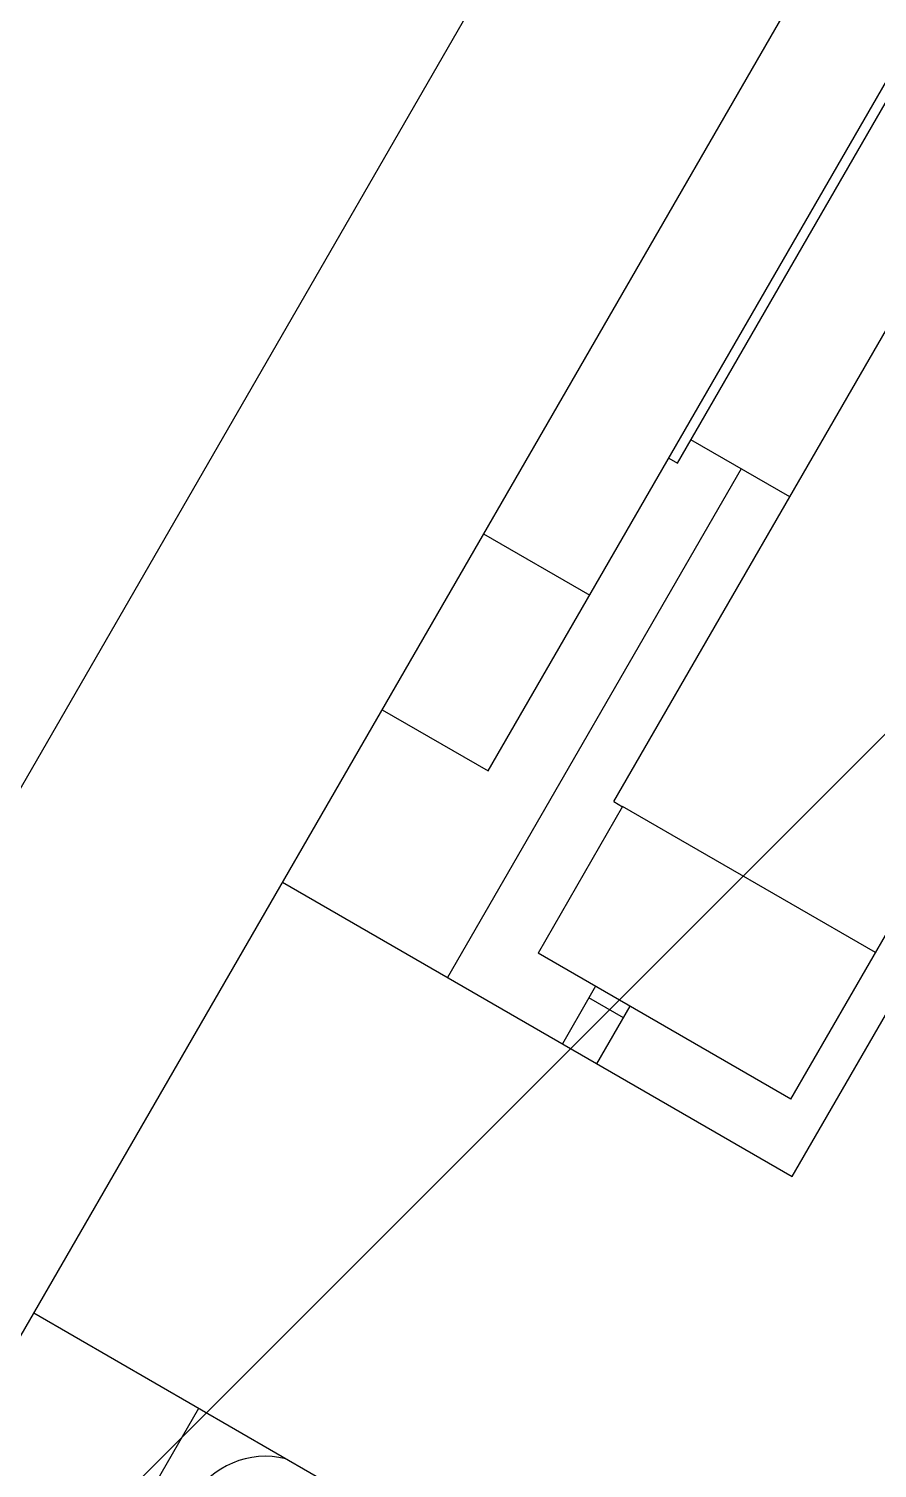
# Model space of a CAD drawing. Header units: metres. Extents: x 0 to 63075, y 0 to 44550.
# Drawn here: x 52682.45 to 52701.65, y 37565.93 to 37598.51 of the extents above; entities that cross this region are included whole.
import ezdxf

# ---------------------------------------------------------------- set-up
doc = ezdxf.new("R2010")
doc.units = ezdxf.units.M
doc.header["$LTSCALE"] = 75
for name, color, linetype in [('AI-Hatch mob', 7, 'Continuous'), ('GSB', 7, 'Continuous'), ('ML6', 1, 'Continuous'), ('SL1', 8, 'Continuous')]:
    doc.layers.add(name, color=color, linetype=linetype)

# ---------------------------------------------------------------- blocks, each defined once
blk = doc.blocks.new('A$C6bae614f')
at = {"layer": 'SL1'}
for p, q in [((365221.9, 25491.14), (364963.32, 25043.29)), ((364929.31, 24901.8), (365257.67, 25470.49)), ((365054.47, 25081.66), (365164.47, 25272.18)), ((365073.43, 25077.04), (365177.95, 25258.07)), ((365083, 25128.04), (365138.57, 25224.28)), ((365099.94, 25122.95), (365085.03, 25131.56)), ((365081.69, 25128.8), (365083, 25128.04)), ((365092.59, 25127.19), (365048.34, 25050.55)), ((365053.8, 25117.41), (365069.78, 25108.18)), ((365100.11, 25032.21), (365148.61, 25116.21)), ((365038.48, 25090.89), (365054.47, 25081.66)), ((365074.75, 25076.29), (365062, 25054.21)), ((365073.43, 25077.04), (365074.74, 25076.28)), ((365112.85, 25054.29), (365074.75, 25076.29)), ((365023.48, 25064.9), (365100.3, 25020.55)), ((365100.11, 25032.21), (365062, 25054.21)), ((365100.3, 25020.55), (365119.8, 25054.32)), ((365069.66, 25047.48), (365065.66, 25040.55)), ((365070.66, 25049.21), (365069.66, 25047.48)), ((365074.86, 25044.48), (365069.66, 25047.48)), ((365070.86, 25037.55), (365075.86, 25046.21)), ((365133.81, 24914.6), (364985.98, 24999.95)), ((365010.84, 24985.6), (364942.34, 24866.96))]:
    blk.add_line(p, q, dxfattribs=at)
blk.add_arc((365020.93, 24965.69), 12.7, 76.1289, 149.9981, dxfattribs=at)
blk = doc.blocks.new('zw$15D4')
at = {"layer": 'ML6', "xscale": 0.2502808837766805, "yscale": 0.2502808837766805, "zscale": 0.2502808837766805}
blk.add_blockref('A$C6bae614f', (-85544.744, -3177.336), dxfattribs=at)

msp = doc.modelspace()

# ---------------------------------------------------------------- hatches: boundary and pattern name
at = {"layer": 'AI-Hatch mob'}
h = msp.add_hatch(dxfattribs=at)
h.set_pattern_fill('ANSI31', color=256, scale=25)
h.set_pattern_definition([(45, (-12666.46, -59.206), (-56.1266, 56.1266), [])])
h.paths.add_polyline_path([(52766.705, 38156.136), (51956.788, 38156.136), (51956.788, 36564.594), (52766.705, 36564.594)])

# ---------------------------------------------------------------- block references
at = {"layer": 'GSB', "xscale": 0.6000000000000068, "yscale": 0.6000000000000068, "zscale": 0.6000000000000068}
msp.add_blockref('zw$15D4', (49200, 35721.635), dxfattribs=at)

doc.saveas('drawing.dxf')
